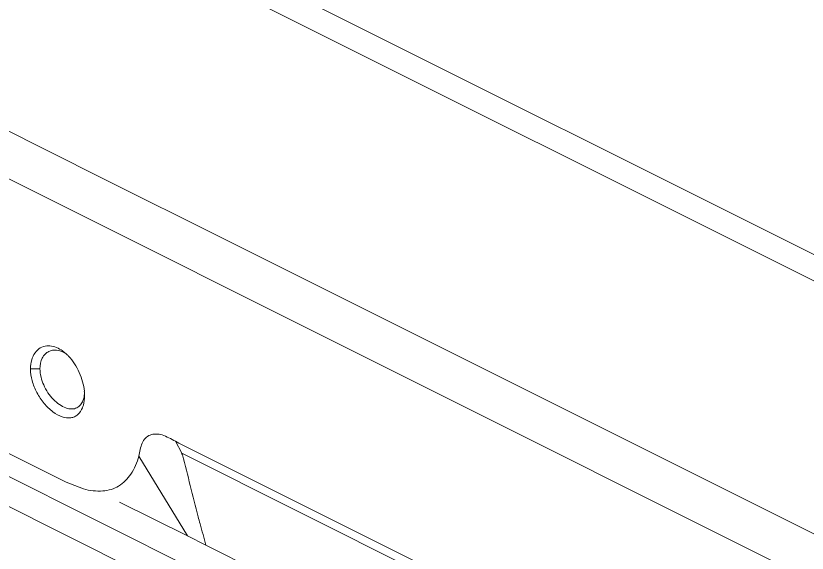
# Model space of a CAD drawing. Header units: millimetres. Extents: x 0 to 2382, y 0 to 1684.
# Drawn here: x 1876.84 to 1918.3, y 900.13 to 928.28 of the extents above; entities that cross this region are included whole.
import ezdxf

# ---------------------------------------------------------------- set-up
doc = ezdxf.new("R2010")
doc.units = ezdxf.units.MM
doc.layers.get('0').update_dxf_attribs({"lineweight": 13})

msp = doc.modelspace()

# ---------------------------------------------------------------- linework, layer by layer
at = {"lineweight": 9}
for p, q in [((1875.91, 937.145), (1974.175, 888.012)), ((1875.385, 936.032), (1974.175, 886.637)), ((1860.71, 927.617), (1972.985, 871.48)), ((1881.364, 919.78), (1875, 922.963)), ((1887.728, 916.598), (1881.364, 919.78)), ((1850.737, 917.005), (1982.259, 851.245)), ((1948.539, 886.193), (1887.728, 916.598)), ((1981.552, 850.025), (1850.03, 915.786)), ((1877.607, 909.792), (1878.102, 909.792)), ((1872.398, 907.388), (1879.469, 903.853)), ((1885.532, 905.361), (1885.195, 905.995)), ((1885.195, 905.995), (1885.385, 905.899)), ((1946.196, 875.494), (1885.385, 905.899)), ((1883.281, 905.209), (1885.827, 901.033)), ((1885.532, 905.362), (1946.337, 874.959)), ((1880.387, 903.495), (1879.469, 903.852)), ((1885.827, 901.033), (1882.276, 902.809)), ((1886.799, 900.547), (1885.827, 901.033)), ((1951.315, 868.29), (1886.799, 900.547))]:
    msp.add_line(p, q, dxfattribs=at)
for centre, radius, start, end in [((1878.541, 910.089), 0.904, 90.7096, 94.7869), ((1877.979, 908.916), 2.234, 45.4979, 49.5695), ((1877.881, 908.815), 2.374, 43.5729, 45.521), ((1878.127, 908.396), 2.308, 2.7052, 5.3448), ((1878.419, 908.409), 2.016, 359.1046, 2.7275)]:
    msp.add_arc(centre, radius, start, end, dxfattribs=at)
for points, knots in [([(1878.466, 910.99), (1878.344, 910.98), (1878.099, 910.905), (1877.813, 910.632), (1877.64, 910.243), (1877.605, 909.947), (1877.607, 909.792)], [0, 0, 0, 0, 0.226024, 0.456108, 0.711278, 1, 1, 1, 1]), ([(1879.427, 910.616), (1879.357, 910.676), (1879.096, 910.872), (1878.766, 910.996), (1878.53, 910.993)], [0, 0, 0, 0, 0.27974, 1, 1, 1, 1]), ([(1878.102, 909.792), (1878.103, 909.983), (1878.151, 910.267), (1878.354, 910.563), (1878.487, 910.662), (1878.558, 910.698)], [0, 0, 0, 0, 0.540518, 0.77705, 1, 1, 1, 1]), ([(1878.558, 910.698), (1878.681, 910.759), (1878.994, 910.805), (1879.278, 910.687), (1879.414, 910.604)], [0, 0, 0, 0, 0.464712, 1, 1, 1, 1]), ([(1880.426, 908.611), (1880.41, 908.777), (1880.345, 909.114), (1880.117, 909.758), (1879.836, 910.205), (1879.601, 910.452)], [0, 0, 0, 0, 0.244742, 0.500295, 1, 1, 1, 1]), ([(1877.607, 909.792), (1877.603, 909.582), (1877.674, 909.146), (1877.921, 908.528), (1878.291, 907.97), (1878.741, 907.532), (1879.22, 907.255), (1879.635, 907.191), (1879.915, 907.27), (1880.155, 907.424), (1880.275, 907.615), (1880.329, 907.751)], [0, 0, 0, 0, 0.140471, 0.291911, 0.444062, 0.586335, 0.70943, 0.810979, 0.856746, 0.901976, 1, 1, 1, 1]), ([(1880.033, 907.746), (1879.951, 907.705), (1879.75, 907.663), (1879.43, 907.733), (1879.103, 907.911), (1878.788, 908.185), (1878.508, 908.534), (1878.215, 909.055), (1878.107, 909.502), (1878.102, 909.792)], [0, 0, 0, 0, 0.08719, 0.186806, 0.303729, 0.436349, 0.579309, 0.725577, 1, 1, 1, 1]), ([(1880.432, 908.503), (1880.429, 908.469), (1880.417, 908.339), (1880.386, 908.211), (1880.352, 908.122)], [0, 0, 0, 0, 0.265339, 1, 1, 1, 1]), ([(1880.352, 908.122), (1880.32, 908.04), (1880.238, 907.891), (1880.104, 907.781), (1880.033, 907.746)], [0, 0, 0, 0, 0.525935, 1, 1, 1, 1]), ([(1880.329, 907.751), (1880.347, 907.796), (1880.414, 907.998), (1880.437, 908.214), (1880.435, 908.377)], [0, 0, 0, 0, 0.23087, 1, 1, 1, 1]), ([(1883.281, 905.209), (1883.314, 905.323), (1883.355, 905.555), (1883.431, 905.889), (1883.608, 906.166), (1883.871, 906.338), (1884.185, 906.392), (1884.523, 906.332), (1884.856, 906.175), (1885.079, 906.052), (1885.194, 905.995)], [0, 0, 0, 0, 0.130808, 0.259905, 0.375582, 0.484081, 0.595924, 0.719383, 0.857129, 1, 1, 1, 1]), ([(1883.281, 905.209), (1883.186, 904.878), (1882.94, 904.275), (1882.373, 903.694), (1881.83, 903.453), (1881.206, 903.34), (1880.712, 903.408), (1880.387, 903.495)], [0, 0, 0, 0, 0.271291, 0.504258, 0.617386, 0.735129, 1, 1, 1, 1]), ([(1885.573, 905.277), (1885.566, 905.284), (1885.553, 905.297), (1885.537, 905.318), (1885.522, 905.337), (1885.525, 905.358), (1885.532, 905.362)], [0, 0, 0, 0, 0.304835, 0.54585, 0.764737, 1, 1, 1, 1]), ([(1885.573, 905.277), (1885.706, 904.74), (1885.98, 903.662), (1886.246, 902.581), (1886.389, 902.04)], [0, 0, 0, 0, 0.496491, 1, 1, 1, 1]), ([(1886.389, 902.04), (1886.422, 901.913), (1886.556, 901.415), (1886.695, 900.918), (1886.799, 900.547)], [0, 0, 0, 0, 0.253053, 1, 1, 1, 1])]:
    msp.add_open_spline(points, degree=3, knots=knots, dxfattribs=at)

doc.saveas('drawing.dxf')
